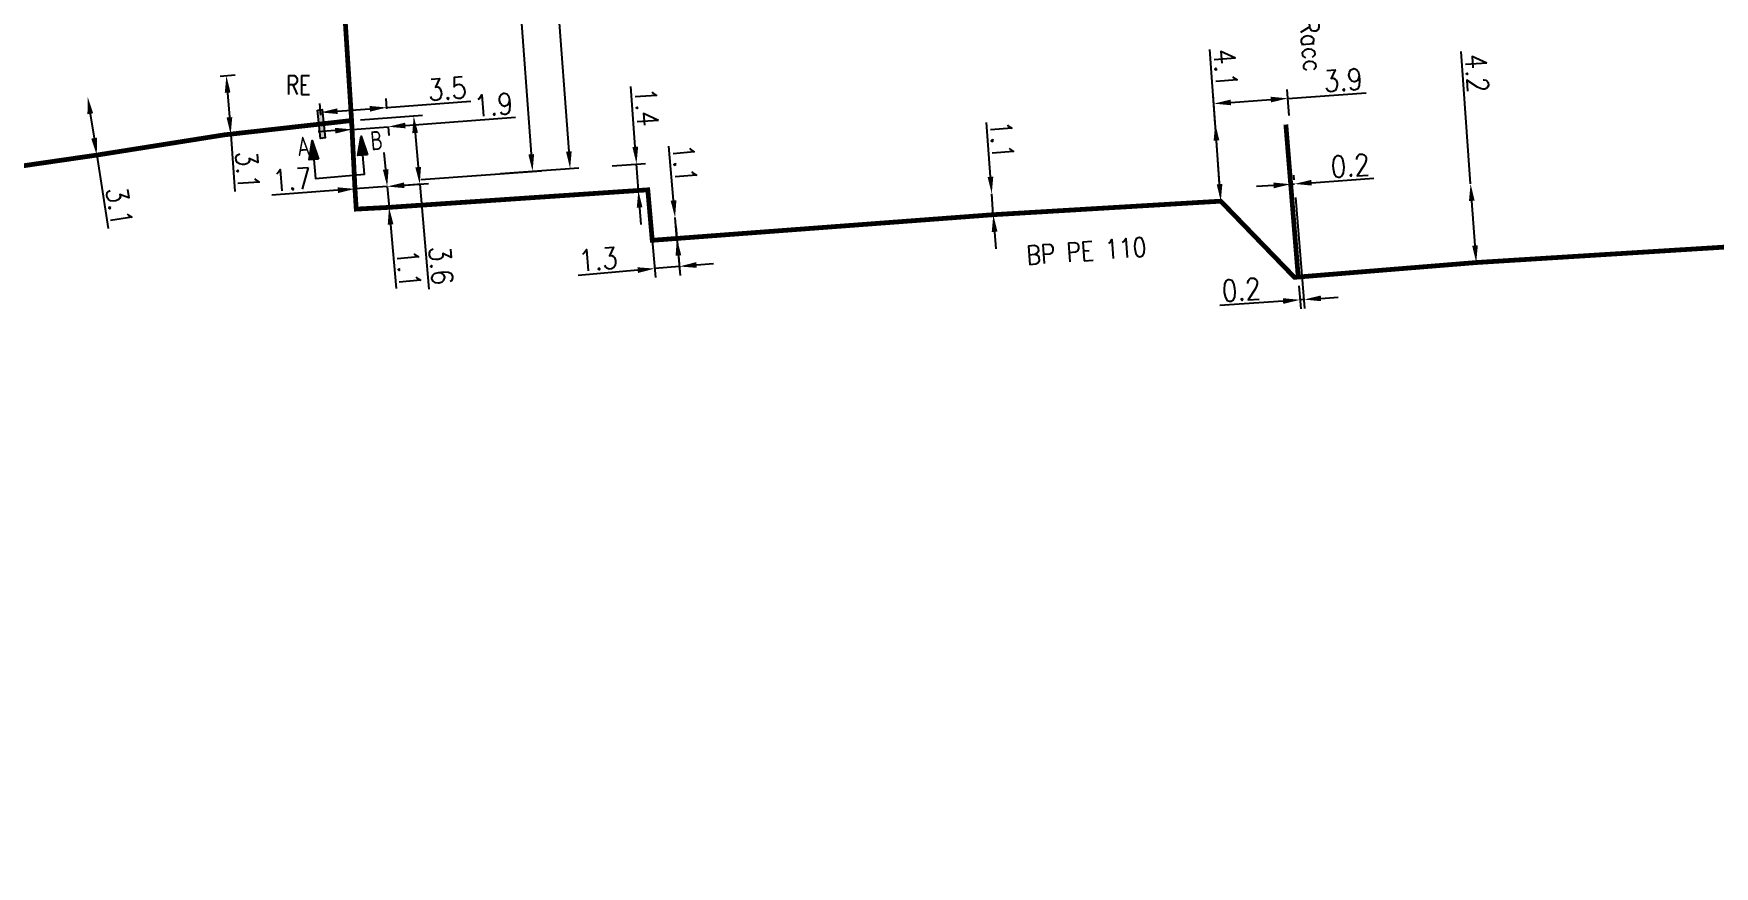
# Model space of a CAD drawing. Header units: millimetres. Extents: x 183997 to 185000, y 127999 to 129007.
# Drawn here: x 184821.2 to 184909.6, y 128903.5 to 128947.3 of the extents above; entities that cross this region are included whole.
import ezdxf
from ezdxf.enums import TextEntityAlignment as Align

# ---------------------------------------------------------------- set-up
doc = ezdxf.new("R2010")
doc.units = ezdxf.units.MM
doc.header["$PDMODE"] = 34
doc.linetypes.add('L_25_PE', pattern=[2000, 1000, 1000])
doc.linetypes.add('L_RAC_AP', pattern=[3.5, 2, -1.5])
doc.layers.get('0').update_dxf_attribs({"linetype": 'CONTINUOUS'})
doc.layers.get('DEFPOINTS').update_dxf_attribs({"linetype": 'CONTINUOUS'})
for name, color, linetype in [('L_150', 1, 'CONTINUOUS'), ('L_170', 7, 'CONTINUOUS'), ('L_340', 7, 'CONTINUOUS'), ('L_900', 7, 'CONTINUOUS')]:
    doc.layers.add(name, color=color, linetype=linetype)
doc.styles.add('indication', font='isocp.shx', dxfattribs={"width": 0.85})
doc.styles.get("Standard").update_dxf_attribs({"font": 'romans.shx', "width": 0.85})
doc.dimstyles.get("Standard").update_dxf_attribs({"dimtxt": 1.5, "dimasz": 1.2, "dimexe": 0.625, "dimexo": 0.625, "dimgap": 0.25, "dimtad": 1, "dimdec": 1, "dimzin": 0, "dimdsep": 46, "dimtxsty": 'Standard', "dimcen": -0.5, "dimadec": 0, "dimazin": 0, "dimtfac": 1, "dimtdec": 1, "dimtmove": 0, "dimatfit": 3, "dimfxl": 0, "dimtolj": 1, "dimtzin": 0, "dimarcsym": 0})

# ---------------------------------------------------------------- blocks, each defined once
blk = doc.blocks.new('L_340_20')
at = {"linetype": 'Continuous'}
blk.add_hatch(color=0, dxfattribs=at).paths.add_polyline_path([(0.125, 0.75), (-0.125, 0.75), (-0.125, -0.75), (0.125, -0.75)])
at = {"color": 0, "linetype": 'Continuous'}
blk.add_lwpolyline([(-0.125, 0.75), (0.125, 0.75), (0.125, -0.75), (-0.125, -0.75)], close=True, dxfattribs=at)
at = {"color": 0, "linetype": 'Continuous', "width": 0.75}
for tag, height, flags, p in [('RE', 1, 8, (0, 2.189)), ('DEF_LEG', 1.2, 3, (0, -5)), ('DEF_COUP', 1.2, 3, (0, -7.5)), ('DEF_TYPE', 1.2, 3, (0, -10))]:
    blk.add_attdef(tag, text='', height=height, dxfattribs=dict(at, flags=flags)).set_placement(p, align=Align.MIDDLE)
blk = doc.blocks.new('*D263')
at = {"layer": 'DEFPOINTS', "color": 0, "linetype": 'Continuous', "transparency": 16777216}
for p in [(184837.906, 128942.683), (184839.8, 128942.823), (184839.835, 128942.356)]:
    blk.add_point(p, dxfattribs=at)
at = {"layer": 'L_150', "color": 0, "linetype": 'Continuous', "lineweight": -2, "transparency": 16777216}
for p, q in [((184837.94, 128942.216), (184839.835, 128942.356)), ((184839.835, 128942.355), (184839.87, 128941.889)), ((184840.733, 128942.423), (184846.517, 128942.851)), ((184837.043, 128942.15), (184836.145, 128942.083)), ((184837.94, 128942.215), (184837.975, 128941.749))]:
    blk.add_line(p, q, dxfattribs=at)
at = {"layer": 'L_150', "color": 0, "linetype": 'Continuous', "transparency": 16777216}
for points in [[(184840.721, 128942.572), (184840.744, 128942.273), (184839.835, 128942.356)], [(184837.032, 128942.299), (184837.054, 128942), (184837.94, 128942.216)]]:
    blk.add_solid(points, dxfattribs=at)
at = {"layer": 'L_150', "color": 0, "linetype": 'Continuous', "transparency": 16777216, "insert": (184845.366, 128943.518), "char_height": 1.125, "attachment_point": 5, "rotation": 4.23573}
blk.add_mtext('\\A1;1.9', dxfattribs=at)
blk = doc.blocks.new('*D264')
at = {"layer": 'DEFPOINTS', "color": 0, "linetype": 'Continuous', "transparency": 16777216}
for p in [(184851.137, 128940.273), (184852.888, 128940.398), (184853.482, 128939.037)]:
    blk.add_point(p, dxfattribs=at)
at = {"layer": 'L_150', "color": 0, "linetype": 'Continuous', "lineweight": -2, "transparency": 16777216}
for p, q in [((184852.824, 128941.296), (184852.597, 128944.475)), ((184851.604, 128940.307), (184853.355, 128940.431)), ((184852.987, 128939.002), (184852.888, 128940.398)), ((184853.015, 128939.004), (184852.52, 128938.968)), ((184853.051, 128938.104), (184853.115, 128937.206))]:
    blk.add_line(p, q, dxfattribs=at)
at = {"layer": 'L_150', "color": 0, "linetype": 'Continuous', "transparency": 16777216}
for points in [[(184852.974, 128941.307), (184852.674, 128941.285), (184852.888, 128940.398)], [(184853.201, 128938.115), (184852.902, 128938.093), (184852.987, 128939.002)]]:
    blk.add_solid(points, dxfattribs=at)
at = {"layer": 'L_150', "color": 0, "linetype": 'Continuous', "transparency": 16777216, "insert": (184853.427, 128943.388), "char_height": 1.125, "attachment_point": 5, "rotation": 274.07533}
blk.add_mtext('\\A1;1.4', dxfattribs=at)
blk = doc.blocks.new('*D265')
at = {"layer": 'DEFPOINTS', "color": 0, "linetype": 'Continuous', "transparency": 16777216}
for p in [(184853.482, 128939.037), (184854.916, 128937.577), (184855.142, 128935.007)]:
    blk.add_point(p, dxfattribs=at)
at = {"layer": 'L_150', "color": 0, "linetype": 'Continuous', "lineweight": -2, "transparency": 16777216}
for p, q in [((184853.523, 128938.57), (184853.888, 128934.426)), ((184854.957, 128937.11), (184855.183, 128934.54)), ((184852.951, 128934.814), (184849.821, 128934.538)), ((184855.142, 128935.007), (184853.847, 128934.893)), ((184856.039, 128935.086), (184856.935, 128935.165))]:
    blk.add_line(p, q, dxfattribs=at)
at = {"layer": 'L_150', "color": 0, "linetype": 'Continuous', "transparency": 16777216}
for points in [[(184856.026, 128935.236), (184856.052, 128934.937), (184855.142, 128935.007)], [(184852.938, 128934.964), (184852.964, 128934.665), (184853.847, 128934.893)]]:
    blk.add_solid(points, dxfattribs=at)
at = {"layer": 'L_150', "color": 0, "linetype": 'Continuous', "transparency": 16777216, "insert": (184850.872, 128935.384), "char_height": 1.125, "attachment_point": 5, "rotation": 5.03419}
blk.add_mtext('\\A1;1.3', dxfattribs=at)
blk = doc.blocks.new('*D273')
at = {"layer": 'DEFPOINTS', "color": 0, "linetype": 'Continuous', "transparency": 16777216}
for p in [(184830.995, 128945.022), (184831.322, 128945.045), (184831.219, 128941.93)]:
    blk.add_point(p, dxfattribs=at)
at = {"layer": 'L_150', "color": 0, "linetype": 'Continuous', "lineweight": -2, "transparency": 16777216}
for p, q in [((184830.995, 128945.022), (184831.789, 128945.079)), ((184831.387, 128944.148), (184831.481, 128942.851)), ((184831.219, 128941.93), (184832.014, 128941.988)), ((184831.547, 128941.954), (184831.765, 128938.956))]:
    blk.add_line(p, q, dxfattribs=at)
at = {"layer": 'L_150', "color": 0, "linetype": 'Continuous', "transparency": 16777216}
for points in [[(184831.537, 128944.159), (184831.238, 128944.137), (184831.322, 128945.045)], [(184831.631, 128942.862), (184831.332, 128942.84), (184831.547, 128941.954)]]:
    blk.add_solid(points, dxfattribs=at)
at = {"layer": 'L_150', "color": 0, "linetype": 'Continuous', "transparency": 16777216, "insert": (184832.436, 128940.06), "char_height": 1.125, "attachment_point": 5, "rotation": 274.15862}
blk.add_mtext('\\A1;3.1', dxfattribs=at)
blk = doc.blocks.new('*D275')
at = {"layer": 'DEFPOINTS', "color": 0, "linetype": 'Continuous', "transparency": 16777216}
for p in [(184824.026, 128943.928), (184824.026, 128943.928), (184824.507, 128940.865)]:
    blk.add_point(p, dxfattribs=at)
at = {"layer": 'L_150', "color": 0, "linetype": 'Continuous', "lineweight": -2, "transparency": 16777216}
for p, q in [((184824.166, 128943.039), (184824.367, 128941.754)), ((184824.507, 128940.865), (184825.112, 128937.007))]:
    blk.add_line(p, q, dxfattribs=at)
at = {"layer": 'L_150', "color": 0, "linetype": 'Continuous', "transparency": 16777216}
for points in [[(184824.314, 128943.062), (184824.017, 128943.015), (184824.026, 128943.928)], [(184824.515, 128941.778), (184824.219, 128941.731), (184824.507, 128940.865)]]:
    blk.add_solid(points, dxfattribs=at)
at = {"layer": 'L_150', "color": 0, "linetype": 'Continuous', "transparency": 16777216, "insert": (184825.69, 128938.163), "char_height": 1.125, "attachment_point": 5, "rotation": 278.92056}
blk.add_mtext('\\A1;3.1', dxfattribs=at)
blk = doc.blocks.new('*D278')
at = {"layer": 'DEFPOINTS', "color": 0, "linetype": 'Continuous', "transparency": 16777216}
for p in [(184871.569, 128938.827), (184871.569, 128938.827), (184871.651, 128937.73)]:
    blk.add_point(p, dxfattribs=at)
at = {"layer": 'L_150', "color": 0, "linetype": 'Continuous', "lineweight": -2, "transparency": 16777216}
for p, q in [((184871.501, 128939.725), (184871.286, 128942.585)), ((184871.651, 128937.73), (184871.569, 128938.827)), ((184871.719, 128936.833), (184871.786, 128935.935))]:
    blk.add_line(p, q, dxfattribs=at)
at = {"layer": 'L_150', "color": 0, "linetype": 'Continuous', "transparency": 16777216}
for points in [[(184871.651, 128939.736), (184871.352, 128939.713), (184871.569, 128938.827)], [(184871.868, 128936.844), (184871.569, 128936.822), (184871.651, 128937.73)]]:
    blk.add_solid(points, dxfattribs=at)
at = {"layer": 'L_150', "color": 0, "linetype": 'Continuous', "transparency": 16777216, "insert": (184872.108, 128941.66), "char_height": 1.125, "attachment_point": 5, "rotation": 274.29856}
blk.add_mtext('\\A1;1.1', dxfattribs=at)
blk = doc.blocks.new('*D279')
at = {"layer": 'DEFPOINTS', "color": 0, "linetype": 'Continuous', "transparency": 16777216}
for p in [(184887.51, 128939.099), (184887.687, 128934.453), (184887.984, 128933.267)]:
    blk.add_point(p, dxfattribs=at)
at = {"layer": 'L_170', "color": 0, "linetype": 'Continuous', "lineweight": -2, "transparency": 16777216}
for p, q in [((184887.548, 128938.632), (184888.022, 128932.8)), ((184887.725, 128933.986), (184887.822, 128932.785)), ((184886.886, 128933.189), (184883.557, 128932.952)), ((184887.984, 128933.267), (184887.784, 128933.253)), ((184888.881, 128933.331), (184889.779, 128933.394))]:
    blk.add_line(p, q, dxfattribs=at)
at = {"layer": 'L_170', "color": 0, "linetype": 'Continuous', "transparency": 16777216}
for points in [[(184888.871, 128933.48), (184888.892, 128933.181), (184887.984, 128933.267)], [(184886.876, 128933.338), (184886.897, 128933.039), (184887.784, 128933.253)]]:
    blk.add_solid(points, dxfattribs=at)
at = {"layer": 'L_170', "color": 0, "linetype": 'Continuous', "transparency": 16777216, "insert": (184884.69, 128933.785), "char_height": 1.125, "attachment_point": 5, "rotation": 4.06564}
blk.add_mtext('\\A1;0.2', dxfattribs=at)
blk = doc.blocks.new('*D321')
at = {"layer": 'DEFPOINTS', "color": 0, "linetype": 'Continuous', "transparency": 16777216}
for p in [(184854.916, 128937.577), (184854.916, 128937.577), (184855.012, 128936.481)]:
    blk.add_point(p, dxfattribs=at)
at = {"layer": 'L_150', "color": 0, "linetype": 'Continuous', "lineweight": -2, "transparency": 16777216}
for p, q in [((184854.837, 128938.473), (184854.585, 128941.331)), ((184855.012, 128936.481), (184854.916, 128937.577)), ((184855.091, 128935.585), (184855.17, 128934.688))]:
    blk.add_line(p, q, dxfattribs=at)
at = {"layer": 'L_150', "color": 0, "linetype": 'Continuous', "transparency": 16777216}
for points in [[(184854.986, 128938.487), (184854.687, 128938.46), (184854.916, 128937.577)], [(184855.241, 128935.598), (184854.942, 128935.571), (184855.012, 128936.481)]]:
    blk.add_solid(points, dxfattribs=at)
at = {"layer": 'L_150', "color": 0, "linetype": 'Continuous', "transparency": 16777216, "insert": (184855.419, 128940.416), "char_height": 1.125, "attachment_point": 5, "rotation": 275.03419}
blk.add_mtext('\\A1;1.1', dxfattribs=at)
blk = doc.blocks.new('*D323')
at = {"layer": 'DEFPOINTS', "color": 0, "linetype": 'Continuous', "transparency": 16777216}
for p in [(184896.749, 128939.353), (184896.749, 128939.353), (184897.046, 128935.214)]:
    blk.add_point(p, dxfattribs=at)
at = {"layer": 'L_150', "color": 0, "linetype": 'Continuous', "lineweight": -2, "transparency": 16777216}
for p, q in [((184896.749, 128939.353), (184896.25, 128946.306)), ((184896.982, 128936.111), (184896.813, 128938.455))]:
    blk.add_line(p, q, dxfattribs=at)
at = {"layer": 'L_150', "color": 0, "linetype": 'Continuous', "transparency": 16777216}
for points in [[(184896.963, 128938.466), (184896.664, 128938.445), (184896.749, 128939.353)], [(184897.131, 128936.122), (184896.832, 128936.101), (184897.046, 128935.214)]]:
    blk.add_solid(points, dxfattribs=at)
at = {"layer": 'L_150', "color": 0, "linetype": 'Continuous', "transparency": 16777216, "insert": (184897.083, 128945.173), "char_height": 1.125, "attachment_point": 5, "rotation": 274.1026}
blk.add_mtext('\\A1;4.2', dxfattribs=at)
blk = doc.blocks.new('*D325')
at = {"layer": 'DEFPOINTS', "color": 0, "linetype": 'Continuous', "transparency": 16777216}
for p in [(184838.084, 128939.086), (184839.78, 128939.212), (184839.78, 128939.212)]:
    blk.add_point(p, dxfattribs=at)
at = {"layer": 'L_150', "color": 0, "linetype": 'Continuous', "lineweight": -2, "transparency": 16777216}
for p, q in [((184837.187, 128939.02), (184833.707, 128938.762)), ((184839.78, 128939.212), (184838.084, 128939.086)), ((184840.677, 128939.278), (184841.575, 128939.345))]:
    blk.add_line(p, q, dxfattribs=at)
at = {"layer": 'L_150', "color": 0, "linetype": 'Continuous', "transparency": 16777216}
for points in [[(184837.176, 128939.169), (184837.198, 128938.87), (184838.084, 128939.086)], [(184840.666, 128939.428), (184840.688, 128939.129), (184839.78, 128939.212)]]:
    blk.add_solid(points, dxfattribs=at)
at = {"layer": 'L_150', "color": 0, "linetype": 'Continuous', "transparency": 16777216, "insert": (184834.77, 128939.593), "char_height": 1.125, "attachment_point": 5, "rotation": 4.23573}
blk.add_mtext('\\A1;1.7', dxfattribs=at)
blk = doc.blocks.new('*D340')
at = {"layer": 'DEFPOINTS', "color": 0, "linetype": 'Continuous', "transparency": 16777216}
for p in [(184835.887, 128966.234), (184845.265, 128939.855), (184849.397, 128940.161)]:
    blk.add_point(p, dxfattribs=at)
at = {"layer": 'L_150', "color": 0, "linetype": 'Continuous', "lineweight": -2, "transparency": 16777216}
for p, q in [((184836.354, 128966.269), (184847.87, 128967.122)), ((184847.469, 128966.19), (184849.33, 128941.059)), ((184845.733, 128939.89), (184849.864, 128940.196))]:
    blk.add_line(p, q, dxfattribs=at)
at = {"layer": 'L_150', "color": 0, "linetype": 'Continuous', "transparency": 16777216}
for points in [[(184847.619, 128966.201), (184847.319, 128966.179), (184847.403, 128967.087)], [(184849.48, 128941.07), (184849.181, 128941.047), (184849.397, 128940.161)]]:
    blk.add_solid(points, dxfattribs=at)
at = {"layer": 'L_150', "color": 0, "linetype": 'Continuous', "transparency": 16777216, "insert": (184849.029, 128955.279), "char_height": 1.125, "attachment_point": 5, "rotation": 274.23573}
blk.add_mtext('\\A1;27.0', dxfattribs=at)
blk = doc.blocks.new('*D341')
at = {"layer": 'DEFPOINTS', "color": 0, "linetype": 'Continuous', "transparency": 16777216}
for p in [(184836.475, 128965.044), (184847.422, 128940.009), (184841.076, 128939.557)]:
    blk.add_point(p, dxfattribs=at)
at = {"layer": 'L_150', "color": 0, "linetype": 'Continuous', "lineweight": -2, "transparency": 16777216}
for p, q in [((184836.942, 128965.077), (184845.987, 128965.722)), ((184845.586, 128964.791), (184847.355, 128940.906)), ((184841.543, 128939.59), (184847.889, 128940.042))]:
    blk.add_line(p, q, dxfattribs=at)
at = {"layer": 'L_150', "color": 0, "linetype": 'Continuous', "transparency": 16777216}
for points in [[(184845.736, 128964.802), (184845.436, 128964.78), (184845.52, 128965.688)], [(184847.505, 128940.917), (184847.205, 128940.895), (184847.422, 128940.009)]]:
    blk.add_solid(points, dxfattribs=at)
at = {"layer": 'L_150', "color": 0, "linetype": 'Continuous', "transparency": 16777216, "insert": (184847.052, 128955.153), "char_height": 1.125, "attachment_point": 5, "rotation": 274.23573}
blk.add_mtext('\\A1;25.8', dxfattribs=at)
blk = doc.blocks.new('*D342')
at = {"layer": 'DEFPOINTS', "color": 0, "linetype": 'Continuous', "transparency": 16777216}
for p in [(184837.906, 128942.683), (184839.78, 128939.212), (184841.487, 128939.338)]:
    blk.add_point(p, dxfattribs=at)
at = {"layer": 'L_150', "color": 0, "linetype": 'Continuous', "lineweight": -2, "transparency": 16777216}
for p, q in [((184838.373, 128942.717), (184841.638, 128942.959)), ((184841.25, 128942.028), (184841.408, 128940.235)), ((184840.247, 128939.246), (184841.954, 128939.373)), ((184841.487, 128939.338), (184841.974, 128933.81))]:
    blk.add_line(p, q, dxfattribs=at)
at = {"layer": 'L_150', "color": 0, "linetype": 'Continuous', "transparency": 16777216}
for points in [[(184841.399, 128942.041), (184841.1, 128942.015), (184841.171, 128942.924)], [(184841.557, 128940.248), (184841.258, 128940.222), (184841.487, 128939.338)]]:
    blk.add_solid(points, dxfattribs=at)
at = {"layer": 'L_150', "color": 0, "linetype": 'Continuous', "transparency": 16777216, "insert": (184842.616, 128935.06), "char_height": 1.125, "attachment_point": 5, "rotation": 275.03419}
blk.add_mtext('\\A1;3.6', dxfattribs=at)
blk = doc.blocks.new('*D343')
at = {"layer": 'DEFPOINTS', "color": 0, "linetype": 'Continuous', "transparency": 16777216}
for p in [(184887.138, 128943.848), (184887.235, 128942.486), (184883.612, 128938.442)]:
    blk.add_point(p, dxfattribs=at)
at = {"layer": 'L_150', "color": 0, "linetype": 'Continuous', "lineweight": -2, "transparency": 16777216}
for p, q in [((184887.202, 128942.954), (184887.105, 128944.316)), ((184887.138, 128943.848), (184891.261, 128944.142)), ((184883.579, 128938.91), (184883.215, 128944.04)), ((184884.145, 128943.636), (184886.24, 128943.785))]:
    blk.add_line(p, q, dxfattribs=at)
at = {"layer": 'L_150', "color": 0, "linetype": 'Continuous', "transparency": 16777216}
for points in [[(184884.135, 128943.785), (184884.156, 128943.486), (184883.248, 128943.572)], [(184886.23, 128943.934), (184886.251, 128943.635), (184887.138, 128943.848)]]:
    blk.add_solid(points, dxfattribs=at)
at = {"layer": 'L_150', "color": 0, "linetype": 'Continuous', "transparency": 16777216, "insert": (184890.044, 128944.807), "char_height": 1.125, "attachment_point": 5, "rotation": 4.06564}
blk.add_mtext('\\A1;3.9', dxfattribs=at)
blk = doc.blocks.new('*D344')
at = {"layer": 'DEFPOINTS', "color": 0, "linetype": 'Continuous', "transparency": 16777216}
for p in [(184839.78, 128939.212), (184839.78, 128939.212), (184839.876, 128938.116)]:
    blk.add_point(p, dxfattribs=at)
at = {"layer": 'L_150', "color": 0, "linetype": 'Continuous', "lineweight": -2, "transparency": 16777216}
for p, q in [((184839.701, 128940.108), (184839.622, 128941.005)), ((184839.78, 128939.212), (184839.876, 128938.116)), ((184839.955, 128937.22), (184840.253, 128933.842))]:
    blk.add_line(p, q, dxfattribs=at)
at = {"layer": 'L_150', "color": 0, "linetype": 'Continuous', "transparency": 16777216}
for points in [[(184839.85, 128940.122), (184839.551, 128940.095), (184839.78, 128939.212)], [(184840.104, 128937.233), (184839.806, 128937.206), (184839.876, 128938.116)]]:
    blk.add_solid(points, dxfattribs=at)
at = {"layer": 'L_150', "color": 0, "linetype": 'Continuous', "transparency": 16777216, "insert": (184840.913, 128934.889), "char_height": 1.125, "attachment_point": 5, "rotation": 275.03419}
blk.add_mtext('\\A1;1.1', dxfattribs=at)
blk = doc.blocks.new('*D345')
at = {"layer": 'DEFPOINTS', "color": 0, "linetype": 'Continuous', "transparency": 16777216}
for p in [(184887.31, 128939.085), (184887.49, 128939.349), (184887.51, 128939.099)]:
    blk.add_point(p, dxfattribs=at)
at = {"layer": 'L_170', "color": 0, "linetype": 'Continuous', "lineweight": -2, "transparency": 16777216}
for p, q in [((184887.272, 128939.552), (184887.252, 128939.802)), ((184887.472, 128939.566), (184887.452, 128939.816)), ((184886.392, 128939.271), (184885.495, 128939.207)), ((184887.29, 128939.334), (184887.49, 128939.349)), ((184888.387, 128939.412), (184891.658, 128939.645))]:
    blk.add_line(p, q, dxfattribs=at)
at = {"layer": 'L_170', "color": 0, "linetype": 'Continuous', "transparency": 16777216}
for points in [[(184886.382, 128939.42), (184886.403, 128939.121), (184887.29, 128939.334)], [(184888.377, 128939.562), (184888.398, 128939.263), (184887.49, 128939.349)]]:
    blk.add_solid(points, dxfattribs=at)
at = {"layer": 'L_170', "color": 0, "linetype": 'Continuous', "transparency": 16777216, "insert": (184890.418, 128940.309), "char_height": 1.125, "attachment_point": 5, "rotation": 4.06564}
blk.add_mtext('\\A1;0.2', dxfattribs=at)
blk = doc.blocks.new('*D347')
at = {"layer": 'DEFPOINTS', "color": 0, "linetype": 'Continuous', "transparency": 16777216}
for p in [(184883.322, 128942.532), (184883.322, 128942.532), (184883.612, 128938.442)]:
    blk.add_point(p, dxfattribs=at)
at = {"layer": 'L_150', "color": 0, "linetype": 'Continuous', "lineweight": -2, "transparency": 16777216}
for p, q in [((184883.322, 128942.532), (184883.045, 128946.427)), ((184883.549, 128939.34), (184883.385, 128941.634))]:
    blk.add_line(p, q, dxfattribs=at)
at = {"layer": 'L_150', "color": 0, "linetype": 'Continuous', "transparency": 16777216}
for points in [[(184883.535, 128941.645), (184883.236, 128941.624), (184883.322, 128942.532)], [(184883.698, 128939.351), (184883.399, 128939.329), (184883.612, 128938.442)]]:
    blk.add_solid(points, dxfattribs=at)
at = {"layer": 'L_150', "color": 0, "linetype": 'Continuous', "transparency": 16777216, "insert": (184883.868, 128945.431), "char_height": 1.125, "attachment_point": 5, "rotation": 274.06564}
blk.add_mtext('\\A1;4.1', dxfattribs=at)
blk = doc.blocks.new('*D358')
at = {"layer": 'DEFPOINTS', "color": 0, "linetype": 'Continuous', "transparency": 16777216}
for p in [(184839.761, 128943.367), (184836.314, 128942.503), (184839.8, 128942.823)]:
    blk.add_point(p, dxfattribs=at)
at = {"layer": 'L_340', "color": 0, "linetype": 'Continuous', "lineweight": -2, "transparency": 16777216}
for p, q in [((184836.28, 128942.971), (184836.236, 128943.576)), ((184837.168, 128943.175), (184838.863, 128943.301)), ((184839.766, 128943.29), (184839.727, 128943.835)), ((184839.761, 128943.367), (184844.183, 128943.695))]:
    blk.add_line(p, q, dxfattribs=at)
at = {"layer": 'L_340', "color": 0, "linetype": 'Continuous', "transparency": 16777216}
for points in [[(184837.157, 128943.325), (184837.179, 128943.026), (184836.27, 128943.109)], [(184838.852, 128943.45), (184838.874, 128943.151), (184839.761, 128943.367)]]:
    blk.add_solid(points, dxfattribs=at)
at = {"layer": 'L_340', "color": 0, "linetype": 'Continuous', "transparency": 16777216, "insert": (184842.941, 128944.355), "char_height": 1.125, "attachment_point": 5, "rotation": 4.23573}
blk.add_mtext('\\A1;3.5', dxfattribs=at)

msp = doc.modelspace()

# ---------------------------------------------------------------- hatches: boundary and pattern name
at = {"layer": 'L_900', "ltscale": 0.5}
h = msp.add_hatch(color=256, dxfattribs=at)
h.dxf.hatch_style = 1
h.paths.add_polyline_path([(184835.667, 128940.609), (184836.165, 128940.653), (184835.828, 128941.628)])
h = msp.add_hatch(color=256, dxfattribs=at)
h.dxf.hatch_style = 1
h.paths.add_polyline_path([(184838.24, 128940.836), (184838.738, 128940.88), (184838.401, 128941.854)])

# ---------------------------------------------------------------- linework, layer by layer
at = {"layer": 'L_150', "linetype": 'L_25_PE', "ltscale": 0.5, "flags": 128}
msp.add_lwpolyline([(184430.594, 129000, 0.25, 0.25, 0), (184442.306, 128981.419, 0.25, 0.25, 0), (184451.429, 128974.076, 0.25, 0.25, 0), (184460.158, 128967.553, 0.25, 0.25, 0), (184466.441, 128962.54, 0.25, 0.25, 0), (184476.098, 128955.335, 0.25, 0.25, 0), (184485.557, 128947.95, 0.25, 0.25, 0), (184495.118, 128940.717, 0.25, 0.25, 0), (184498.834, 128938.034, 0.25, 0.25, 0), (184499.839, 128937.195, 0.25, 0.25, 0), (184519.071, 128922.84, 0.25, 0.25, 0), (184528.501, 128915.622, 0.25, 0.25, 0), (184539.129, 128909.642, 0.25, 0.25, 0), (184544.755, 128907.345, 0.25, 0.25, 0), (184557.062, 128904.717, 0.25, 0.25, 0), (184567.964, 128903.581, 0.25, 0.25, 0), (184576.177, 128904.076, 0.25, 0.25, 0), (184577.682, 128904.264, 0.25, 0.25, 0), (184578.079, 128904.314, 0.25, 0.25, 0), (184578.819, 128904.78, 0.25, 0.25, 0), (184581.69, 128905.2, 0.25, 0.25, 0), (184584.279, 128908.74, 0.25, 0.25, 0), (184583.773, 128911.082, 0.25, 0.25, 0), (184584.674, 128911.278, 0.25, 0.25, 0), (184585.239, 128911.399, 0.25, 0.25, 0), (184587.682, 128911.927, 0.25, 0.25, 0), (184589.62, 128912.345, 0.25, 0.25, 0), (184590.263, 128912.485, 0.25, 0.25, 0), (184590.626, 128910.844, 0.25, 0.25, 0), (184590.711, 128910.157, 0.25, 0.25, 0), (184590.791, 128909.613, 0.25, 0.25, 0), (184590.791, 128909.613, 0.25, 0.25, 0), (184590.791, 128909.613, 0.25, 0.25, 0), (184591.449, 128909.254, 0.25, 0.25, 0), (184591.449, 128909.254, 0.25, 0.25, 0), (184591.449, 128909.254, 0.25, 0.25, 0), (184595.252, 128910.004, 0.25, 0.25, 0), (184612.066, 128912.629, 0.25, 0.25, 0), (184627.413, 128915.072, 0.25, 0.25, 0), (184642.444, 128917.45, 0.25, 0.25, 0), (184642.444, 128917.45, 0.25, 0.25, 0), (184642.444, 128917.45, 0.25, 0.25, 0), (184642.842, 128917.508, 0.25, 0.25, 0), (184645.408, 128915.434, 0.25, 0.25, 0), (184648.658, 128916.015, 0.25, 0.25, 0), (184651.768, 128916.571, 0.25, 0.25, 0), (184660.161, 128917.886, 0.25, 0.25, 0), (184663.146, 128918.378, 0.25, 0.25, 0), (184664.377, 128916.25, 0.25, 0.25, 0), (184671.407, 128917.354, 0.25, 0.25, 0), (184685.715, 128919.342, 0.25, 0.25, 0), (184699.24, 128921.577, 0.25, 0.25, 0), (184715.805, 128924.047, 0.25, 0.25, 0), (184722.254, 128925.082, 0.25, 0.25, 0), (184722.254, 128925.082, 0.25, 0.25, 0), (184722.254, 128925.082, 0.25, 0.25, 0), (184722.931, 128925.288, 0.25, 0.25, 0), (184747.621, 128929.129, 0.25, 0.25, 0), (184747.907, 128929.174, 0.25, 0.25, 0), (184752.236, 128929.762, 0.25, 0.25, 0), (184752.236, 128929.762, 0.25, 0.25, 0), (184752.236, 128929.762, 0.25, 0.25, 0), (184775.571, 128933.48, 0.25, 0.25, 0), (184782.596, 128934.076, 0.25, 0.25, 0), (184782.967, 128935.03, 0.25, 0.25, 0), (184784.357, 128935.194, 0.25, 0.25, 0), (184790.66, 128935.872, 0.25, 0.25, 0), (184792.121, 128936.029, 0.25, 0.25, 0), (184801.195, 128937.442, 0.25, 0.25, 0), (184805.366, 128938.025, 0.25, 0.25, 0), (184811.287, 128938.874, 0.25, 0.25, 0), (184818.352, 128939.971, 0.25, 0.25, 0), (184824.507, 128940.865, 0.25, 0.25, 0), (184831.219, 128941.93, 0.25, 0.25, 0), (184836.314, 128942.503, 0.25, 0.25, 0), (184837.906, 128942.683, 0, 0, 0)], format="xyseb", dxfattribs=at)
at = {"layer": 'L_150', "linetype": 'L_25_PE', "ltscale": 0.5, "const_width": 0.25, "flags": 128}
msp.add_lwpolyline([(184948.444, 128939.036), (184944.861, 128938.782), (184929.971, 128937.559), (184912.148, 128936.153), (184897.046, 128935.214), (184887.687, 128934.453), (184887.487, 128934.437), (184883.612, 128938.442), (184871.651, 128937.73), (184855.012, 128936.481), (184853.716, 128936.384), (184853.482, 128939.037), (184839.876, 128938.116), (184838.15, 128938.025), (184838.084, 128939.086), (184837.906, 128942.683), (184836.475, 128965.044), (184835.887, 128966.234)], dxfattribs=at)
at = {"layer": 'L_170', "linetype": 'L_RAC_AP', "ltscale": 0.5, "const_width": 0.25}
msp.add_lwpolyline([(184887.687, 128934.453), (184887.31, 128939.085), (184887.035, 128942.472)], dxfattribs=at)
at = {"layer": 'L_900', "ltscale": 0.5, "flags": 128}
for points in [[(184836.165, 128940.653), (184835.667, 128940.609), (184835.828, 128941.628)], [(184838.738, 128940.88), (184838.24, 128940.836), (184838.401, 128941.854)]]:
    msp.add_lwpolyline(points, close=True, dxfattribs=at)
msp.add_lwpolyline([(184835.916, 128940.631), (184836.003, 128939.635), (184838.577, 128939.862), (184838.489, 128940.858)], dxfattribs=at)

# ---------------------------------------------------------------- block references
at = {"layer": 'L_340', "ltscale": 0.5}
ref = msp.add_blockref('L_340_20', (184836.314, 128942.503), dxfattribs=dict(at, rotation=6.423583594830333))
ref.add_attrib('RE', 'RE', dxfattribs={"layer": '0', "color": 0, "linetype": 'Continuous', "height": 1, "width": 0.75}).set_placement((184835.107, 128944.545), align=Align.MIDDLE)

# ---------------------------------------------------------------- texts
at = {"layer": 'L_150', "linetype": 'Continuous', "width": 0.85}
msp.add_text('BP PE 110', height=1, rotation=4.14858, dxfattribs=at).set_placement((184876.545, 128935.819), align=Align.MIDDLE)
at = {"layer": 'L_170', "linetype": 'Continuous', "width": 0.85}
msp.add_text('BP AC 50 Racc', height=1, rotation=275.17988, dxfattribs=at).set_placement((184888.084, 128949.7), align=Align.MIDDLE)
at = {"layer": 'L_900', "char_height": 1, "width": 1.62647, "attachment_point": 1, "rotation": 5.03677, "style": 'indication'}
for s, insert in [('A', (184834.987, 128941.805)), ('B', (184838.855, 128942.103))]:
    msp.add_mtext(s, dxfattribs=dict(at, insert=insert))

# ---------------------------------------------------------------- dimensions: what is measured, and where the dimension line sits
at = {"layer": 'L_150', "linetype": 'Continuous'}
for base, p1, p2, angle, override, picture, middle in [((184849.397, 128940.161), (184835.887, 128966.234), (184845.265, 128939.855), 94.23573, {"dimscale": 0.75, "dimatfit": 0}, '*D340', (184848.281, 128955.224)), ((184847.422, 128940.009), (184836.475, 128965.044), (184841.076, 128939.557), 94.23573, {"dimscale": 0.75, "dimatfit": 0}, '*D341', (184846.304, 128955.098)), ((184883.322, 128942.532), (184883.612, 128938.442), (184883.322, 128942.532), 274.06564, {"dimscale": 0.75}, '*D347', (184883.119, 128945.377)), ((184896.749, 128939.353), (184897.046, 128935.214), (184896.749, 128939.353), 274.1026, {"dimscale": 0.75}, '*D323', (184896.335, 128945.119)), ((184831.322, 128945.045), (184831.219, 128941.93), (184830.995, 128945.022), 274.15862, {"dimscale": 0.75, "dimexo": 0}, '*D273', (184831.688, 128940.006)), ((184887.138, 128943.848), (184883.612, 128938.442), (184887.235, 128942.486), 184.06564, {"dimscale": 0.75}, '*D343', (184890.097, 128944.059)), ((184839.835, 128942.356), (184837.906, 128942.683), (184839.8, 128942.823), 184.23573, {"dimscale": 0.75}, '*D263', (184845.421, 128942.77)), ((184852.888, 128940.398), (184853.482, 128939.037), (184851.137, 128940.273), 274.07533, {"dimscale": 0.75, "dimatfit": 0}, '*D264', (184852.679, 128943.334)), ((184824.026, 128943.928), (184824.507, 128940.865), (184824.026, 128943.928), 278.92056, {"dimscale": 0.75}, '*D275', (184824.949, 128938.047)), ((184841.487, 128939.338), (184837.906, 128942.683), (184839.78, 128939.212), 95.03419, {"dimscale": 0.75}, '*D342', (184841.869, 128934.995)), ((184871.569, 128938.827), (184871.651, 128937.73), (184871.569, 128938.827), 274.29856, {"dimscale": 0.75, "dimlfac": 1, "dimlunit": 2, "dimatfit": 0}, '*D278', (184871.36, 128941.604)), ((184854.916, 128937.577), (184855.012, 128936.481), (184854.916, 128937.577), 275.03419, {"dimscale": 0.75, "dimatfit": 0}, '*D321', (184854.672, 128940.351)), ((184839.78, 128939.212), (184839.876, 128938.116), (184839.78, 128939.212), 275.03419, {"dimscale": 0.75, "dimatfit": 0}, '*D344', (184840.166, 128934.823)), ((184839.78, 128939.212), (184838.084, 128939.086), (184839.78, 128939.212), 184.23573, {"dimscale": 0.75, "dimatfit": 0}, '*D325', (184834.825, 128938.845)), ((184855.142, 128935.007), (184853.482, 128939.037), (184854.916, 128937.577), 185.03419, {"dimscale": 0.75, "dimatfit": 0}, '*D265', (184850.938, 128934.637))]:
    dim = msp.add_linear_dim(base=base, p1=p1, p2=p2, angle=angle, dimstyle='Standard', override=override, dxfattribs=at)
    dim.commit()
    dim.dimension.update_dxf_attribs({"geometry": picture, "text_midpoint": middle, "dimtype": 160})
at = {"layer": 'L_170', "linetype": 'Continuous'}
for base, p1, picture, middle in [((184887.49, 128939.349), (184887.31, 128939.085), '*D345', (184890.471, 128939.561)), ((184887.984, 128933.267), (184887.687, 128934.453), '*D279', (184884.744, 128933.037))]:
    dim = msp.add_linear_dim(base=base, p1=p1, p2=(184887.51, 128939.099), angle=184.06564, dimstyle='Standard', override={"dimscale": 0.75, "dimatfit": 0}, dxfattribs=at)
    dim.commit()
    dim.dimension.update_dxf_attribs({"geometry": picture, "text_midpoint": middle, "dimtype": 160})
at = {"layer": 'L_340', "linetype": 'Continuous'}
dim = msp.add_linear_dim(base=(184839.761, 128943.367), p1=(184836.314, 128942.503), p2=(184839.8, 128942.823), angle=184.23573, dimstyle='Standard', override={"dimscale": 0.75}, dxfattribs=at)
dim.commit()
dim.dimension.update_dxf_attribs({"geometry": '*D358', "text_midpoint": (184842.997, 128943.607), "dimtype": 160})

doc.saveas('drawing.dxf')
